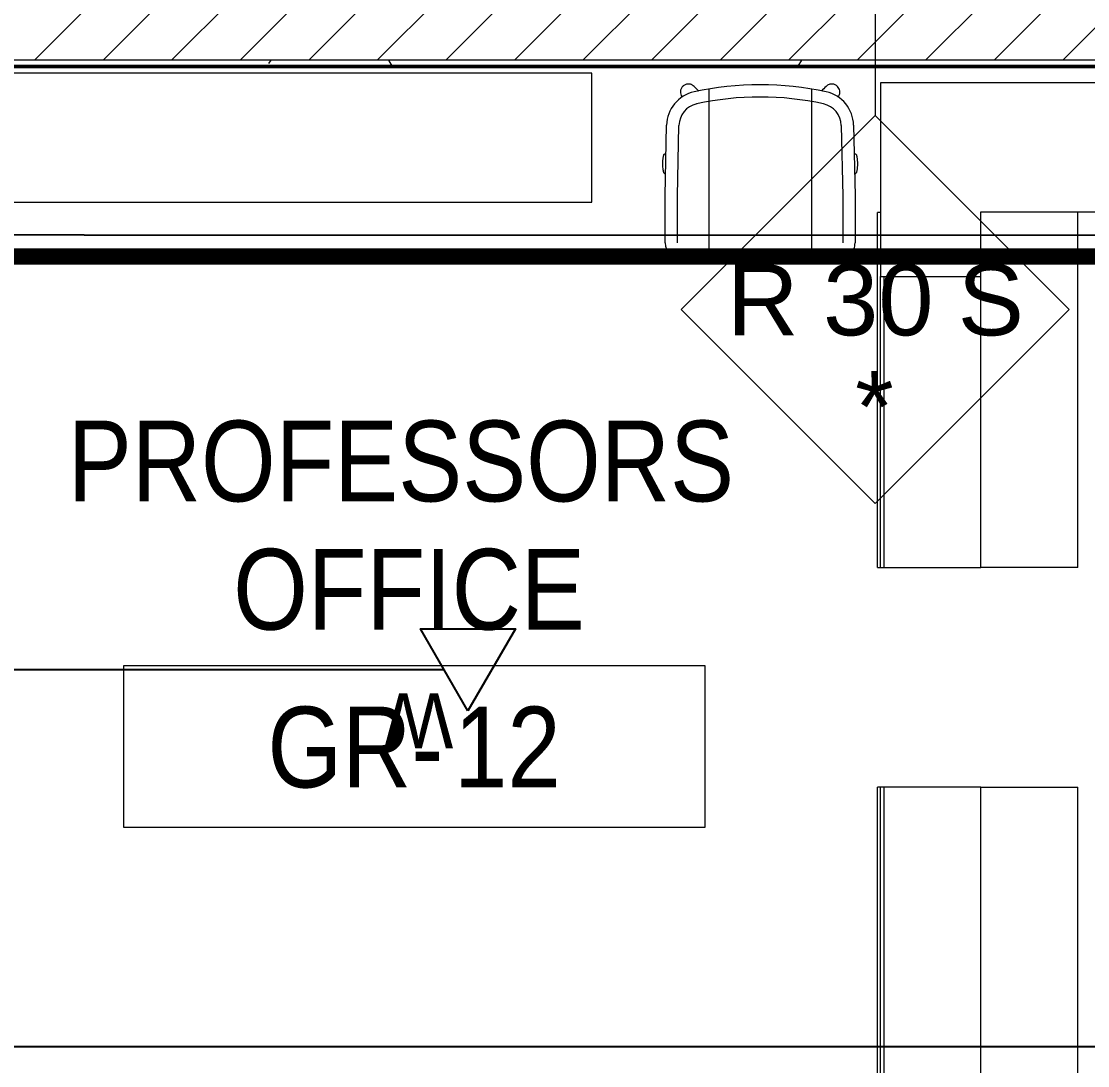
# Model space of a CAD drawing. Header units: millimetres. Extents: x -9358 to 257996, y -67499 to 9117.
# Drawn here: x 46446 to 49746, y -15810 to -12578 of the extents above; entities that cross this region are included whole.
import ezdxf

# ---------------------------------------------------------------- set-up
doc = ezdxf.new("R2010")
doc.units = ezdxf.units.MM
doc.header["$LTSCALE"] = 1000
for name, color, linetype, lineweight in [('A-FRN', 8, 'Continuous', 9), ('A-ROM-NAM', 8, 'Continuous', 9), ('A-TYP-WAL', 8, 'Continuous', 0), ('A-WAL-CLD', 8, 'Continuous', 9), ('A-WAL-CMU', 8, 'Continuous', 50), ('A-WAL-PAT-1', 8, 'Continuous', 9)]:
    doc.layers.add(name, color=color, linetype=linetype, lineweight=lineweight)
for name, color, linetype in [('DATANET', 4, 'Continuous'), ('F POINT AGN', 7, 'Continuous'), ('LC-T-OUTLET', 4, 'Continuous'), ('Route - rack1', 7, 'Continuous')]:
    doc.layers.add(name, color=color, linetype=linetype)
doc.styles.add('Arial_5', font='arial.ttf', dxfattribs={"width": 0.85, "height": 200})
doc.styles.add('Arial_8', font='arial.ttf', dxfattribs={"height": 220})

# ---------------------------------------------------------------- blocks, each defined once
blk = doc.blocks.new('M_Wall Tag - WALL TAG-12mm-1267109-01-Ground Floor Plan')
at = {"layer": 'A-TYP-WAL'}
for p, q in [((-6, 0), (0, 6)), ((0, 6), (6, 0)), ((-6, 0), (0, -6)), ((6, 0), (0, -6))]:
    blk.add_line(p, q, dxfattribs=at)
blk = doc.blocks.new('D-W')
at = {"color": 3, "elevation": 0}
blk.add_lwpolyline([(0, 254.5), (146.9, 0), (-146.9, 0), (0, 254.5)], dxfattribs=at)
at = {"layer": 'LC-T-OUTLET', "color": 2}
blk.add_attdef('W', (77.2, 236.3, 0), '', height=170, dxfattribs=at)
blk = doc.blocks.new('Walls 151 - Walls 41-1846464-01-Ground Floor Furniture Plan')
at = {"layer": 'A-FRN'}
for p, q in [((61604.7, -7518.4), (59274.7, -7518.4)), ((59274.7, -7518.4), (59274.7, -7918.4)), ((61604.7, -7918.4), (61604.7, -7518.4)), ((59274.7, -7918.4), (61604.7, -7918.4))]:
    blk.add_line(p, q, dxfattribs=at)
blk = doc.blocks.new('secretary office - manager office -1 2-1846450-01-Ground Floor Furniture Plan')
at = {"layer": 'A-FRN'}
for p, q in [((-550, 700), (-950, 700)), ((-950, 700), (-950, -300)), ((-550, 0), (-550, 700)), ((550, 300), (-550, 300)), ((550, 300), (550, 0)), ((-350, 0), (-550, 0)), ((550, 0), (-350, 0)), ((-350, -310), (-350, 0)), ((550, -300), (550, 0)), ((-950, -300), (-950, -310)), ((-950, -310), (-360, -310)), ((-548, -310), (-548, -320)), ((550, -320), (-548, -320)), ((-360, -310), (-350, -310)), ((-350, -300), (550, -300)), ((-350, -300), (550, -300)), ((550, -310), (-350, -310)), ((550, -310), (550, -300)), ((550, -320), (550, -310))]:
    blk.add_line(p, q, dxfattribs=at)
blk = doc.blocks.new('Scoop_Conference_Swivel_Chair_14893 - Scoop_Conference_Swivel_Chair_14893-748504-01-Ground Floor Furniture Plan')
at = {"layer": 'A-FRN'}
for p, q in [((-158.6, 336.1), (-158.6, -190.7)), ((158.6, 336.1), (158.6, -190.7)), ((-293.9, 5.1), (-289.4, 224)), ((-255.8, 4.7), (-251.3, 223.2)), ((251.3, 223.2), (255.8, 4.7)), ((289.4, 224), (293.9, 5.1)), ((-291.2, 134.7), (-296, 134.7)), ((296, 134.7), (291.2, 134.7)), ((-296, 74.7), (-292.5, 74.7)), ((292.5, 74.7), (296, 74.7)), ((-293.9, -139.9), (-293.9, 5.1)), ((-255.8, -139.9), (-255.8, 4.7)), ((255.8, 4.7), (255.8, -139.9)), ((293.9, 5.1), (293.9, -139.9)), ((243.1, -190.7), (-243.1, -190.7))]:
    blk.add_line(p, q, dxfattribs=at)
for centre, radius, start, end in [((-221.9, 326.6), 24.9, 171, 174.7672), ((-221.9, 326.6), 24.9, 135, 138.4848), ((-221.9, 326.6), 24.9, 131.5125, 135), ((-221.9, 326.6), 24.9, 95.2353, 99), ((0, -606.8), 956.1, 77.6483, 102.3517), ((-181.4, 221.7), 107.9, 102.3517, 178.8074), ((0, -606.8), 918, 77.6483, 102.3517), ((181.4, 221.7), 108, 1.1926, 77.6483), ((-181.4, 221.7), 69.8, 102.3517, 178.8074), ((181.4, 221.7), 69.9, 1.1926, 77.6483), ((-243.1, -139.9), 50.8, 180, 270), ((243.1, -139.9), 50.8, 270, 0)]:
    blk.add_arc(centre, radius, start, end, dxfattribs=at)
for points, knots in [([(-204.3, 344.2), (-205.8, 345.7), (-208.4, 347.6), (-212.2, 349.6), (-215.3, 350.6), (-218.5, 351.3), (-222.8, 351.6), (-229, 350.8), (-236.4, 347.4), (-242.7, 341.1), (-246.4, 333), (-247.1, 324.2), (-245, 316.6), (-242.4, 312.5), (-241.2, 310.9)], [-1, -1, -1, -1, -0.9166667, -0.875, -0.8333333, -0.7916667, -0.75, -0.6666667, -0.5555556, -0.4444444, -0.3333333, -0.2222222, -0.1111111, -0.0331931, -0.0331931, -0.0331931, -0.0331931]), ([(239.5, 344.2), (237.5, 346.2), (232.8, 349.5), (223.6, 352), (215.1, 351), (208.5, 347.7), (205.6, 345.4), (204.3, 344.2)], [-1, -1, -1, -1, -0.785714, -0.571429, -0.285714, -0.142857, 0, 0, 0, 0]), ([(241.2, 310.9), (243.1, 313.2), (245, 316.7), (246.3, 321.5), (246.9, 325.4), (246.7, 331), (244.5, 337.9), (241.3, 342.3), (239.5, 344.2)], [-0.9333886, -0.9333886, -0.9333886, -0.9333886, -0.7, -0.625, -0.55, -0.4, -0.2, 0, 0, 0, 0]), ([(-296, 74.7), (-296.5, 74.7), (-297.2, 75.6), (-298.3, 78.5), (-299, 81.5), (-299.8, 85.2), (-300.6, 91), (-301.3, 99.3), (-301.3, 110), (-300.6, 118.4), (-299.8, 124.1), (-299, 127.8), (-298.3, 130.8), (-297.2, 133.8), (-296.5, 134.7), (-296, 134.7)], [-1, -1, -1, -1, -0.888889, -0.833333, -0.777778, -0.722222, -0.666667, -0.555556, -0.444444, -0.333333, -0.277778, -0.222222, -0.166667, -0.111111, 0, 0, 0, 0]), ([(296, 134.7), (296.5, 134.7), (297.2, 133.8), (298.3, 130.8), (299, 127.8), (299.8, 124.1), (300.6, 118.4), (301.3, 110), (301.3, 99.3), (300.6, 91), (299.8, 85.2), (299, 81.5), (298.3, 78.5), (297.2, 75.6), (296.5, 74.7), (296, 74.7)], [-1, -1, -1, -1, -0.888889, -0.833333, -0.777778, -0.722222, -0.666667, -0.555556, -0.444444, -0.333333, -0.277778, -0.222222, -0.166667, -0.111111, 0, 0, 0, 0])]:
    blk.add_open_spline(points, degree=3, knots=knots, dxfattribs=at)
for points in [[(-189.8, 329.6), (-194.6, 334.4), (-199.5, 339.3), (-204.3, 344.2)], [(204.3, 344.2), (199.5, 339.3), (194.6, 334.4), (189.8, 329.6)]]:
    blk.add_open_spline(points, degree=3, dxfattribs=at)
blk = doc.blocks.new('secretary office - manager office -1 2-1846452-01-Ground Floor Furniture Plan')
at = {"layer": 'A-FRN'}
for p, q in [((-360, 310), (-950, 310)), ((-950, 310), (-950, 300)), ((-950, 300), (-950, -700)), ((-548, 320), (550, 320)), ((-548, 320), (-548, 310)), ((-350, 310), (-360, 310)), ((-350, 0), (-350, 310)), ((-350, 310), (550, 310)), ((550, 300), (-350, 300)), ((550, 300), (-350, 300)), ((550, 310), (550, 320)), ((550, 300), (550, 310)), ((550, 0), (550, 300)), ((-550, -700), (-550, 0)), ((-550, 0), (-350, 0)), ((-350, 0), (550, 0)), ((550, 0), (550, -300)), ((-550, -300), (550, -300)), ((-950, -700), (-550, -700))]:
    blk.add_line(p, q, dxfattribs=at)
blk = doc.blocks.new('M_Room Tag_Small - M_Room Tag_Small-919701-01-Ground Floor Furniture Plan')
at = {"layer": 'A-ROM-NAM'}
for p, q in [((9, 2.5), (-9, 2.5)), ((-9, 2.5), (-9, -2.5)), ((9, -2.5), (9, 2.5)), ((-9, -2.5), (9, -2.5))]:
    blk.add_line(p, q, dxfattribs=at)
blk = doc.blocks.new('G')
at = {"layer": 'A-WAL-PAT-1'}
h = blk.add_hatch(dxfattribs=at)
h.set_pattern_fill('FP_4', color=256, style=0, pattern_type=2)
h.set_pattern_definition([(45, (0, 0), (-106.066, 106.066), [])])
h.paths.add_polyline_path([(50870, -12550), (51150, -12550), (51150, -12250), (44149.7, -12250), (44149.7, -12550), (50764.3, -12550)], flags=0)
h = blk.add_hatch(dxfattribs=at)
h.set_pattern_fill('FP_2', color=256, style=0, pattern_type=2)
h.set_pattern_definition([(0, (0, 0), (812.8, 203.2), [33.528, -576.072, 33.528, -576.072, -3251.2]), (0, (0, 0), (812.8, 203.2), [-1219.2, 33.528, -1185.672, 33.528, -576.072, -1422.4]), (0, (0, 0), (812.8, 203.2), [-3048, 33.528, -372.872, 33.528, -982.472]), (120, (304.8, 101.6), (-582.3764, 602.30545), [33.528, -576.072, 33.528, -576.072, -3251.2]), (120, (304.8, 101.6), (-582.3764, 602.30545), [-1219.2, 33.528, -1185.672, 33.528, -576.072, -1422.4]), (120, (304.8, 101.6), (-582.3764, 602.30545), [-3048, 33.528, -372.872, 33.528, -982.472]), (240, (406.4, 508), (-230.4236, -805.50545), [33.528, -576.072, 33.528, -576.072, -3251.2]), (240, (406.4, 508), (-230.4236, -805.50545), [-1219.2, 33.528, -1185.672, 33.528, -576.072, -1422.4]), (240, (406.4, 508), (-230.4236, -805.50545), [-3048, 33.528, -372.872, 33.528, -982.472])])
h.paths.add_polyline_path([(50750, -12570), (50750, -12550), (44760, -12550), (44760, -12570), (50272.7, -12570)], flags=0)
at = {"layer": 'A-WAL-CLD'}
blk.add_line((50870, -12550), (43539.7, -12550), dxfattribs=at)
at = {"layer": 'A-WAL-CMU'}
blk.add_line((44780, -12570), (50750, -12570), dxfattribs=at)
at = {"layer": 'A-FRN'}
blk.add_blockref('Walls 151 - Walls 41-1846464-01-Ground Floor Furniture Plan', (-13393.4, -5071.6), dxfattribs=at)
for name, p, rotation in [('Scoop_Conference_Swivel_Chair_14893 - Scoop_Conference_Swivel_Chair_14893-748504-01-Ground Floor Furniture Plan', (48732.1, -12975.5), 359.9999650682396), ('secretary office - manager office -1 2-1846450-01-Ground Floor Furniture Plan', (49415, -13570), 270.0000000000017), ('secretary office - manager office -1 2-1846452-01-Ground Floor Furniture Plan', (49415, -15350), 89.99999999999744)]:
    blk.add_blockref(name, p, dxfattribs=dict(at, rotation=rotation))
at = {"layer": 'A-ROM-NAM', "xscale": 99.99999999999991, "yscale": 99.99999999999991, "zscale": 99.99999999999991}
blk.add_blockref('M_Room Tag_Small - M_Room Tag_Small-919701-01-Ground Floor Furniture Plan', (47662.3, -14674.4), dxfattribs=at)
at = {"layer": 'A-ROM-NAM', "char_height": 250, "attachment_point": 1, "style": 'Arial_5'}
for s, insert, width in [('PROFESSORS', (46589.6, -13665.8), 2633.543), ('OFFICE', (47101.6, -14062.7), 1392.531), ('GR-', (47207.5, -14551.2), 699.873), ('12', (47784.9, -14551.2), 418.481)]:
    blk.add_mtext(s, dxfattribs=dict(at, insert=insert, width=width))
blk = doc.blocks.new('RACK1 - ROUTE')
at = {"layer": 'F POINT AGN', "color": 1, "const_width": 50}
blk.add_lwpolyline([(43298, -19427), (43298, -13613), (45115, -13613), (45115, -16057), (50135, -16057), (50135, -13306), (43489, -13306), (43489, -7772), (50187, -7772), (50187, -5039), (48109, -5039), (48109, -4392), (50556, -4392), (50556, -505), (46216, -505), (46216, -4352), (44232, -4352), (44232, -7128), (40761, -7128)], dxfattribs=at)

msp = doc.modelspace()

# ---------------------------------------------------------------- block references
msp.add_blockref('G', (0, -148.1))

# ---------------------------------------------------------------- next in the draw order: linework, layer by layer
at = {"layer": 'A-TYP-WAL'}
msp.add_line((49088.1, -12390), (49088.1, -12870), dxfattribs=at)
at = {"layer": 'DATANET', "color": 3, "ltscale": 50}
for p, q in [((47754.5, -14585.3), (42815, -14585.3)), ((50592.8, -15751.6), (42815, -15751.6))]:
    msp.add_line(p, q, dxfattribs=at)
at = {"layer": 'DATANET', "color": 3}
msp.add_lwpolyline([(50464, -13241), (42815, -13239.1)], dxfattribs=at)

# ---------------------------------------------------------------- next in the draw order: block references
at = {"layer": 'A-TYP-WAL', "xscale": 99.99999999999991, "yscale": 99.99999999999991, "zscale": 99.99999999999991}
msp.add_blockref('M_Wall Tag - WALL TAG-12mm-1267109-01-Ground Floor Plan', (49088.1, -13470), dxfattribs=at)
at = {"layer": 'DATANET', "color": 3}
ref = msp.add_blockref('D-W', (47828, -14458.1, 0), dxfattribs=dict(at, rotation=180))
ref.add_attrib('W', 'W', (47782.6, -14658.1), dxfattribs={"layer": 'LC-T-OUTLET', "color": 3, "height": 170, "rotation": 180})
at = {"layer": 'Route - rack1', "color": 1}
msp.add_blockref('RACK1 - ROUTE', (0, 0), dxfattribs=at)

# ---------------------------------------------------------------- next in the draw order: texts
at = {"layer": 'A-TYP-WAL', "char_height": 220, "attachment_point": 1, "style": 'Arial_8'}
for s, insert, width in [('R ', (48629.2, -13330), 360.759), ('30 ', (48926.9, -13330), 505.063), ('S', (49343.6, -13330), 240.506), ('*', (49026.1, -13660.7), 144.304)]:
    msp.add_mtext(s, dxfattribs=dict(at, insert=insert, width=width))

doc.saveas('drawing.dxf')
